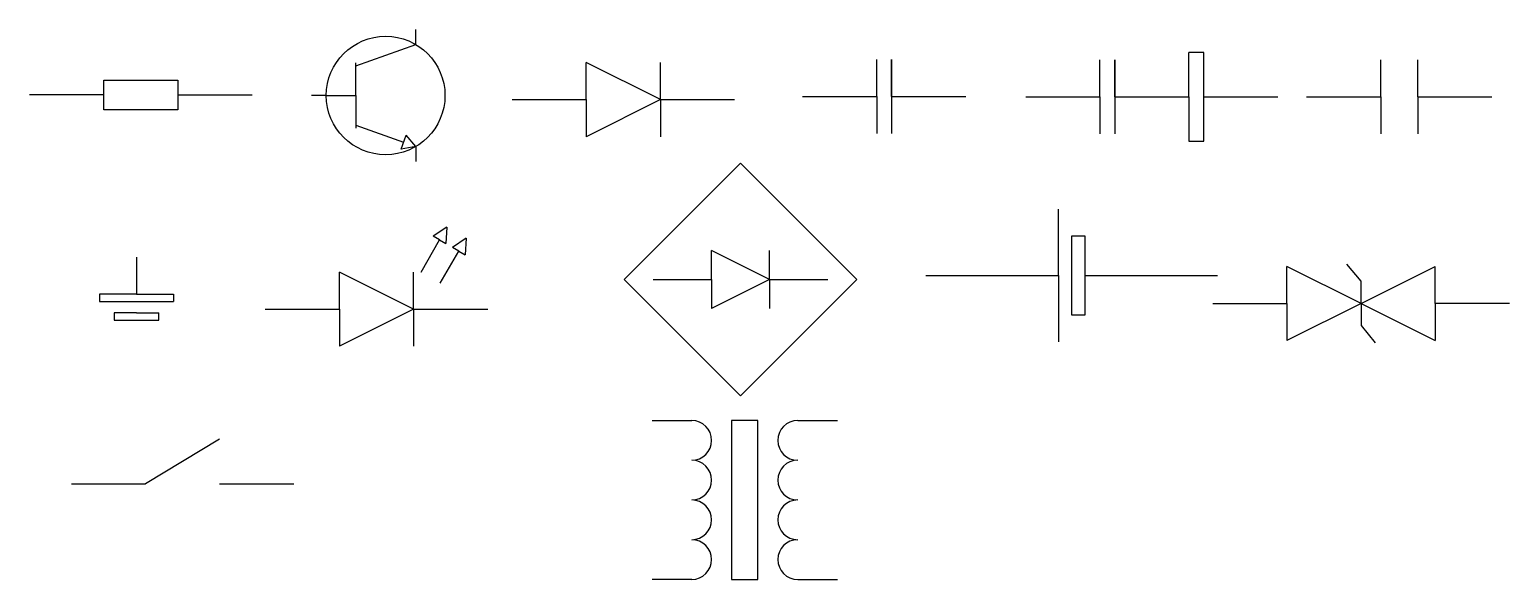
# Model space of a CAD drawing. Header units: inches. Extents: x 2.5 to 102.3, y -23.7 to 13.4.
import ezdxf

# ---------------------------------------------------------------- set-up
doc = ezdxf.new("R2010")
doc.units = ezdxf.units.IN
doc.header["$MEASUREMENT"] = 0
for name, color, linetype in [('Bi-Polar Junction', 7, 'Continuous'), ('Bidirectional Diode', 7, 'Continuous'), ('Bridge Rectifier', 7, 'Continuous'), ('Capacitor_Large', 7, 'Continuous'), ('Capacitor_Small', 7, 'Continuous'), ('Capacitor_Small_with_Ground', 7, 'Continuous'), ('Cell', 7, 'Continuous'), ('Diode', 7, 'Continuous'), ('Ground', 7, 'Continuous'), ('LED', 7, 'Continuous'), ('Resistor', 7, 'Continuous'), ('Switch', 7, 'Continuous'), ('Transformer', 7, 'Continuous')]:
    doc.layers.add(name, color=color, linetype=linetype)

msp = doc.modelspace()

# ---------------------------------------------------------------- linework, layer by layer
at = {"layer": 'Bi-Polar Junction'}
for p, q in [((28.529, 12.403), (28.529, 13.403)), ((24.501, 10.955), (28.529, 12.403)), ((28.529, 12.403), (28.529, 12.403)), ((24.501, 10.955), (24.501, 11.155)), ((24.501, 8.955), (24.501, 10.955)), ((22.501, 8.955), (21.501, 8.955)), ((22.501, 8.955), (24.501, 8.955)), ((24.501, 8.955), (24.501, 6.955)), ((24.501, 6.955), (24.501, 6.755)), ((24.501, 6.955), (27.715, 5.801)), ((27.545, 5.34), (27.89, 6.276)), ((28.531, 5.508), (27.89, 6.276)), ((28.531, 5.508), (27.545, 5.34)), ((28.531, 5.508), (28.531, 4.508))]:
    msp.add_line(p, q, dxfattribs=at)
msp.add_circle((26.501, 8.955), 4, dxfattribs=at)
at = {"layer": 'Bidirectional Diode'}
for p, q in [((87.271, -5.069), (87.271, -2.569)), ((92.271, -5.069), (87.271, -2.569)), ((92.271, -3.569), (91.316, -2.412)), ((92.271, -5.069), (97.271, -2.569)), ((97.271, -5.069), (97.271, -2.569)), ((92.271, -5.069), (92.271, -3.569)), ((82.271, -5.069), (87.271, -5.069)), ((87.271, -5.069), (87.271, -7.569)), ((92.271, -5.069), (87.271, -7.569)), ((92.271, -5.069), (97.271, -7.569)), ((92.271, -5.069), (92.271, -6.569)), ((102.271, -5.069), (97.271, -5.069)), ((97.271, -5.069), (97.271, -7.569)), ((92.271, -6.569), (93.225, -7.726))]:
    msp.add_line(p, q, dxfattribs=at)
at = {"layer": 'Bridge Rectifier'}
for p, q in [((42.576, -3.455), (50.427, 4.396)), ((50.427, 4.396), (58.278, -3.455)), ((48.464, -3.455), (48.464, -1.492)), ((52.39, -3.455), (48.464, -1.492)), ((52.39, -3.455), (52.39, -1.492)), ((50.427, -11.306), (42.576, -3.455)), ((44.539, -3.455), (48.464, -3.455)), ((48.464, -3.455), (48.464, -5.418)), ((52.39, -3.455), (48.464, -5.418)), ((58.278, -3.455), (50.427, -11.306)), ((52.39, -3.455), (52.39, -5.418)), ((52.39, -3.455), (56.315, -3.455))]:
    msp.add_line(p, q, dxfattribs=at)
at = {"layer": 'Capacitor_Large'}
for p, q in [((93.596, 8.865), (93.596, 11.365)), ((96.096, 8.865), (96.096, 11.365)), ((88.596, 8.865), (93.596, 8.865)), ((93.596, 8.865), (93.596, 6.365)), ((96.096, 8.865), (96.096, 6.365)), ((96.096, 8.865), (101.096, 8.865))]:
    msp.add_line(p, q, dxfattribs=at)
at = {"layer": 'Capacitor_Small'}
for p, q in [((59.61, 8.889), (59.61, 11.389)), ((60.61, 8.889), (60.61, 11.389)), ((60.61, 11.389), (60.61, 8.889)), ((54.61, 8.889), (59.61, 8.889)), ((59.61, 8.889), (59.61, 6.389)), ((60.61, 8.889), (60.61, 6.389)), ((60.61, 8.889), (65.61, 8.889))]:
    msp.add_line(p, q, dxfattribs=at)
at = {"layer": 'Capacitor_Small_with_Ground'}
for p, q in [((74.658, 8.866), (74.658, 11.366)), ((75.658, 8.866), (75.658, 11.366)), ((75.658, 11.366), (75.658, 8.866)), ((80.658, 8.866), (80.658, 11.866)), ((81.658, 11.866), (80.658, 11.866)), ((81.658, 8.866), (81.658, 11.866)), ((69.658, 8.866), (74.658, 8.866)), ((74.658, 8.866), (74.658, 6.366)), ((75.658, 8.866), (75.658, 6.366)), ((75.658, 8.866), (80.658, 8.866)), ((80.658, 8.866), (80.658, 5.866)), ((81.658, 5.866), (81.658, 8.866)), ((81.658, 8.866), (86.658, 8.866)), ((80.658, 5.866), (81.658, 5.866))]:
    msp.add_line(p, q, dxfattribs=at)
at = {"layer": 'Cell'}
for p, q in [((71.863, -3.185), (71.863, 1.286)), ((72.757, -3.185), (72.757, -0.502)), ((72.757, -0.502), (73.651, -0.502)), ((73.651, -0.502), (73.651, -3.185)), ((62.921, -3.185), (71.863, -3.185)), ((71.863, -3.185), (71.863, -7.655)), ((72.757, -5.867), (72.757, -3.185)), ((73.651, -3.185), (73.651, -5.867)), ((73.651, -3.185), (82.593, -3.185)), ((73.651, -5.867), (72.757, -5.867))]:
    msp.add_line(p, q, dxfattribs=at)
at = {"layer": 'Diode'}
for p, q in [((40.028, 8.678), (40.028, 11.178)), ((45.028, 8.678), (40.028, 11.178)), ((45.028, 8.678), (45.028, 11.178)), ((35.028, 8.678), (40.028, 8.678)), ((40.028, 8.678), (40.028, 6.178)), ((45.028, 8.678), (40.028, 6.178)), ((45.028, 8.678), (45.028, 6.178)), ((45.028, 8.678), (50.028, 8.678))]:
    msp.add_line(p, q, dxfattribs=at)
at = {"layer": 'Ground'}
for p, q in [((9.707, -1.944), (9.707, -4.444)), ((9.707, -4.444), (7.207, -4.444)), ((7.207, -4.444), (7.207, -4.944)), ((7.207, -4.944), (12.207, -4.944)), ((9.707, -4.444), (12.207, -4.444)), ((12.207, -4.444), (12.207, -4.944)), ((9.707, -5.694), (8.207, -5.694)), ((8.207, -5.694), (8.207, -6.194)), ((9.707, -5.694), (11.207, -5.694)), ((11.207, -6.194), (11.207, -5.694)), ((8.207, -6.194), (8.207, -6.194)), ((8.207, -6.194), (11.207, -6.194))]:
    msp.add_line(p, q, dxfattribs=at)
at = {"layer": 'LED'}
for p, q in [((30.636, 0.078), (29.703, -0.538)), ((30.636, 0.078), (30.569, -1.038)), ((28.886, -2.953), (30.136, -0.788)), ((30.136, -0.788), (29.703, -0.538)), ((30.136, -0.788), (30.569, -1.038)), ((31.935, -0.672), (31.002, -1.288)), ((31.935, -0.672), (31.868, -1.788)), ((30.185, -3.703), (31.435, -1.538)), ((31.435, -1.538), (31.002, -1.288)), ((31.435, -1.538), (31.868, -1.788)), ((23.386, -5.453), (23.386, -2.953)), ((28.386, -5.453), (23.386, -2.953)), ((28.386, -5.453), (28.386, -2.953)), ((18.386, -5.453), (23.386, -5.453)), ((23.386, -5.453), (23.386, -7.953)), ((28.386, -5.453), (23.386, -7.953)), ((28.386, -5.453), (28.386, -7.953)), ((28.386, -5.453), (33.386, -5.453))]:
    msp.add_line(p, q, dxfattribs=at)
at = {"layer": 'Resistor'}
for p, q in [((7.494, 9.991), (12.494, 9.991)), ((7.494, 8.991), (7.494, 9.991)), ((12.494, 9.991), (12.494, 8.991)), ((7.494, 8.991), (2.494, 8.991)), ((7.494, 7.991), (7.494, 8.991)), ((12.494, 8.991), (12.494, 7.991)), ((12.494, 8.991), (17.494, 8.991)), ((12.494, 7.991), (7.494, 7.991))]:
    msp.add_line(p, q, dxfattribs=at)
at = {"layer": 'Switch'}
for p, q in [((15.309, -14.234), (10.309, -17.234)), ((5.309, -17.234), (10.309, -17.234)), ((15.309, -17.234), (20.309, -17.234))]:
    msp.add_line(p, q, dxfattribs=at)
at = {"layer": 'Transformer'}
for p, q in [((44.46, -12.97), (47.139, -12.97)), ((51.605, -12.97), (49.819, -12.97)), ((49.819, -12.97), (49.819, -23.689)), ((51.605, -23.689), (51.605, -12.97)), ((54.285, -12.97), (56.965, -12.97)), ((47.139, -23.689), (44.46, -23.689)), ((49.819, -23.689), (51.605, -23.689)), ((54.285, -23.689), (56.965, -23.689))]:
    msp.add_line(p, q, dxfattribs=at)
for centre, start, end in [((47.139, -14.31), 270, 90), ((54.285, -14.31), 90, 270), ((47.139, -16.99), 270, 90), ((54.285, -16.99), 90, 270), ((47.139, -19.67), 270, 90), ((54.285, -19.67), 90, 270), ((47.139, -22.349), 270, 90), ((54.285, -22.349), 90, 270)]:
    msp.add_arc(centre, 1.34, start, end, dxfattribs=at)

doc.saveas('drawing.dxf')
